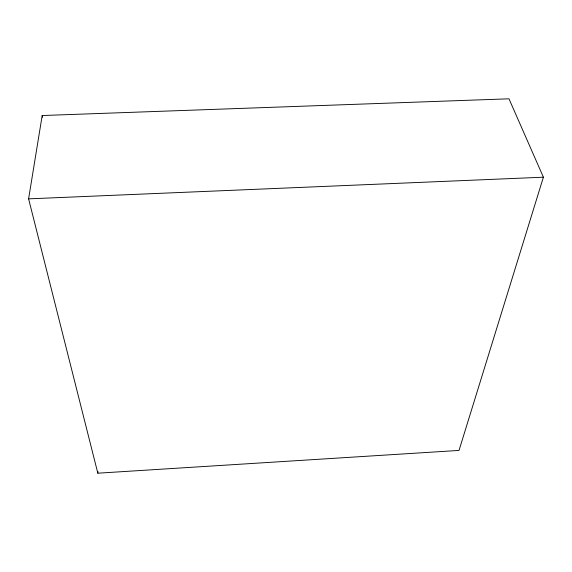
<?xml version="1.0" encoding="UTF-8"?>
<svg xmlns="http://www.w3.org/2000/svg" width="572" height="572" viewBox="0 0 572 572"><rect width="100%" height="100%" fill="white"/><g stroke="black" fill="none" stroke-linecap="round" stroke-linejoin="round"><path stroke-width="0.86" d="M97.826 473.194L28.6 198.856L42.192 115.53L508.98 98.806L543.4 177.198L459.023 450.421L97.826 473.194L97.941 471.421M28.6 198.856L543.4 177.198M42.192 115.53L42.571 117.274"/></g></svg>
